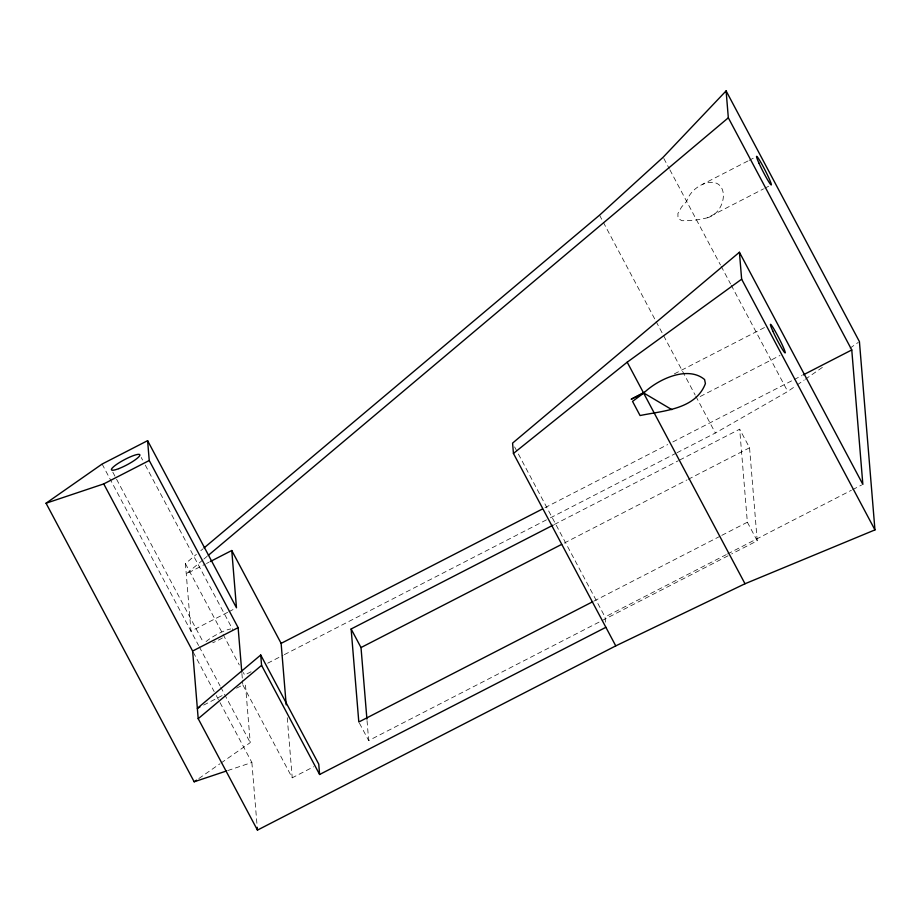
<?xml version="1.0" encoding="UTF-8"?>
<svg xmlns="http://www.w3.org/2000/svg" width="921" height="921" viewBox="0 0 921 921"><rect width="100%" height="100%" fill="white"/><g stroke="black" fill="none" stroke-linecap="round" stroke-linejoin="round"><path stroke-width="0.69" stroke-dasharray="4.61 3.45" d="M227.637 612.35L190.981 631.196L185.409 563.617L196.392 554.373M200.79 550.677L202.988 548.835M202.747 560.026L186.261 573.898L205.21 564.147M203.852 559.093L207.156 556.319M198.844 778.533L219.866 763.843M221.04 763.025L250.236 742.625L245.239 682.081M676.993 452.741L715.364 433.008L787.731 391.494L795.963 385.761M797.137 384.943L804.183 380.039M805.357 379.222L824.168 366.144M850.014 348.15L858.245 342.428M747.887 161.002L702.286 184.453C695.205 187.815 689.023 193.79 686.652 201.377L681.552 207.006L677.914 213.476L677.983 218.15L681.747 220.695C690.393 220.821 699.051 219.969 707.386 217.77L763.544 188.886M707.386 217.77C728.787 211.807 730.226 172.941 702.286 184.453M749.153 160.346L755.485 157.088M764.81 188.229L768.644 186.261M206.477 563.502L209.009 562.201M674.356 373.868L765.547 326.99M228.903 611.705L235.223 608.447M700.202 396.514L779.983 355.494M544.979 507.69L667.69 444.59M672.802 441.965L792.958 380.177M794.236 379.521L801.915 375.584M251.053 671.754L244.652 675.047L243.305 672.514M267.677 663.201L283.035 655.315M284.313 654.658L549.077 518.511M550.367 517.855L675.715 453.397M554.35 524.486L678.328 460.742M679.606 460.086L739.678 429.198L749.556 447.767L757.223 540.788L731.665 553.935M203.668 705.095L223.884 694.699M236.524 688.194L242.845 684.948L242.488 680.654M564.228 543.068L686.928 479.968M688.206 479.311L749.556 447.767M593.976 601.079L720.51 536.022M721.788 535.366L747.357 522.219L739.678 429.198M242.845 684.948L292.222 777.808L313.704 766.756M605.454 622.135L605.028 616.966L726.278 554.615M727.555 553.958L851.361 490.294M852.639 489.638L861.572 485.045M359.466 723.238L368.688 740.576L730.388 554.592M227.717 770.566L251.87 762.473L214.835 692.834M663.834 158.47L669.21 168.566M669.878 169.832L720.475 264.995M721.155 266.261L730.572 283.967M731.239 285.234L787.731 391.494M599.536 215.169L655.43 320.289M656.109 321.556L695.159 395.017M695.839 396.283L715.364 433.008M747.357 522.219L757.223 540.788M514.609 446.915L605.028 616.966M141.235 457.495L142.582 460.028M145.276 465.093L232.725 629.538M185.409 563.617L222.445 633.257M223.112 634.523L239.276 664.916M112.799 472.128L203.61 642.893M102.104 464.057L198.591 645.506M199.27 646.772L220.05 685.869M220.729 687.135L250.236 742.625M193.295 652.31L214.167 691.567M367.03 720.544L368.688 740.576M287.26 717.735L292.222 777.808M251.87 762.473L257.097 825.884M241.901 673.493L242.373 679.214M222.433 637.954A16.037 2.867 -28 0 1 212.728 642.754M206.062 641.638A16.037 2.867 -28 0 1 230.687 628.974"/><path stroke-width="1.38" d="M745.008 583.753L643.652 393.129C657.675 379.475 687.469 365.188 704.588 379.533L705.405 383.597C695.516 409.649 662.936 410.743 640.072 415.544L632.543 401.395L643.652 393.129L627.201 362.183L741.647 279.19L739.413 252.25L512.583 443.105L513.434 453.443L615.758 645.874L745.008 583.753L874.95 529.897L859.42 341.61L726.105 90.891L663.166 157.215L599.536 215.169L204.082 547.903M208.25 555.398L728.327 117.796L726.105 90.891M605.88 627.305L319.61 774.492L318.758 764.154L260.724 655.015L197.347 708.341L199.88 707.04M615.758 645.874L257.454 830.109L198.199 718.679L261.576 665.353L260.724 655.015M513.434 453.443L627.201 362.183M226.382 771.015L194.181 781.791L46.05 503.223L102.104 464.057L147.602 440.664L236.478 607.802L231.758 550.505L210.276 561.545M194.181 781.791L196.518 780.168M644.297 392.265L631.173 399.219L643.652 393.129M46.05 503.223L103.739 483.905L149.237 460.512L147.602 440.664M198.199 718.679L192.627 651.043L238.125 627.65L149.237 460.512M286.201 704.864L281.124 643.365L542.423 509.002M803.193 374.916L851.764 349.945L728.327 117.796M592.698 601.735L358.81 722.006L351.131 628.985L553.072 525.154M366.915 719.105L361.009 647.555L561.672 544.38M643.503 392.853L671.823 409.626M739.413 252.25L862.85 484.388L851.764 349.945M741.647 279.19L874.95 529.897M351.131 628.985L361.009 647.555M231.758 550.505L281.124 643.365M261.576 665.353L319.61 774.492M103.739 483.905L192.627 651.043M257.212 827.288L257.454 830.109M238.125 627.65L241.786 672.054M772.777 330.984A16.037 1.209 62.8 0 0 785.049 352.893A16.037 1.209 62.8 0 0 775.666 332.032A16.037 1.209 62.8 0 0 772.777 330.984M758.916 163.04A16.037 1.209 62.8 0 0 771.199 184.948A16.037 1.209 62.8 0 0 761.817 164.099A16.037 1.209 62.8 0 0 758.916 163.04M118.786 468.628A16.037 2.867 -28 0 0 139.888 454.974A16.037 2.867 -28 0 0 118.337 463.251A16.037 2.867 -28 0 0 118.786 468.628"/></g></svg>
